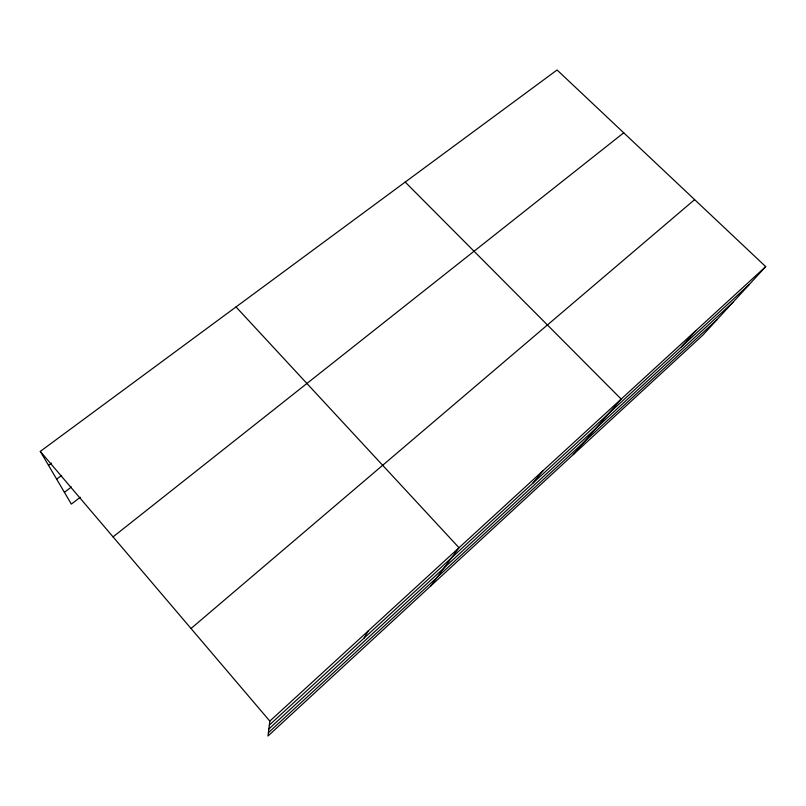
<?xml version="1.0" encoding="UTF-8"?>
<svg xmlns="http://www.w3.org/2000/svg" width="806" height="806" viewBox="0 0 806 806"><rect width="100%" height="100%" fill="white"/><g stroke="black" fill="none" stroke-linecap="round" stroke-linejoin="round"><path stroke-width="1.21" d="M765.7 266.615L269.829 721.108L267.985 736.019L702.792 335.175L765.7 266.615L557.067 69.981L40.3 451.39L71.351 504.103L80.308 497.242M363.929 638.261L368.201 630.947M430.726 585.992L459.007 547.717L236.027 306.935M532.857 483.187L543.093 470.644M573.288 454.564L621.174 399.081L405.196 182.065M681.342 346.882L696.001 330.5M268.851 728.997L732.896 302.371M268.398 732.704L717.128 319.549M269.335 725.088L749.268 284.528M191.022 628.509L694.621 199.626M113.052 536.877L623.723 132.809M64.399 492.295L71.391 486.985M56.662 479.167L61.649 475.419M48.541 465.384L51.564 463.138M40.3 451.39L269.829 721.108"/></g></svg>
